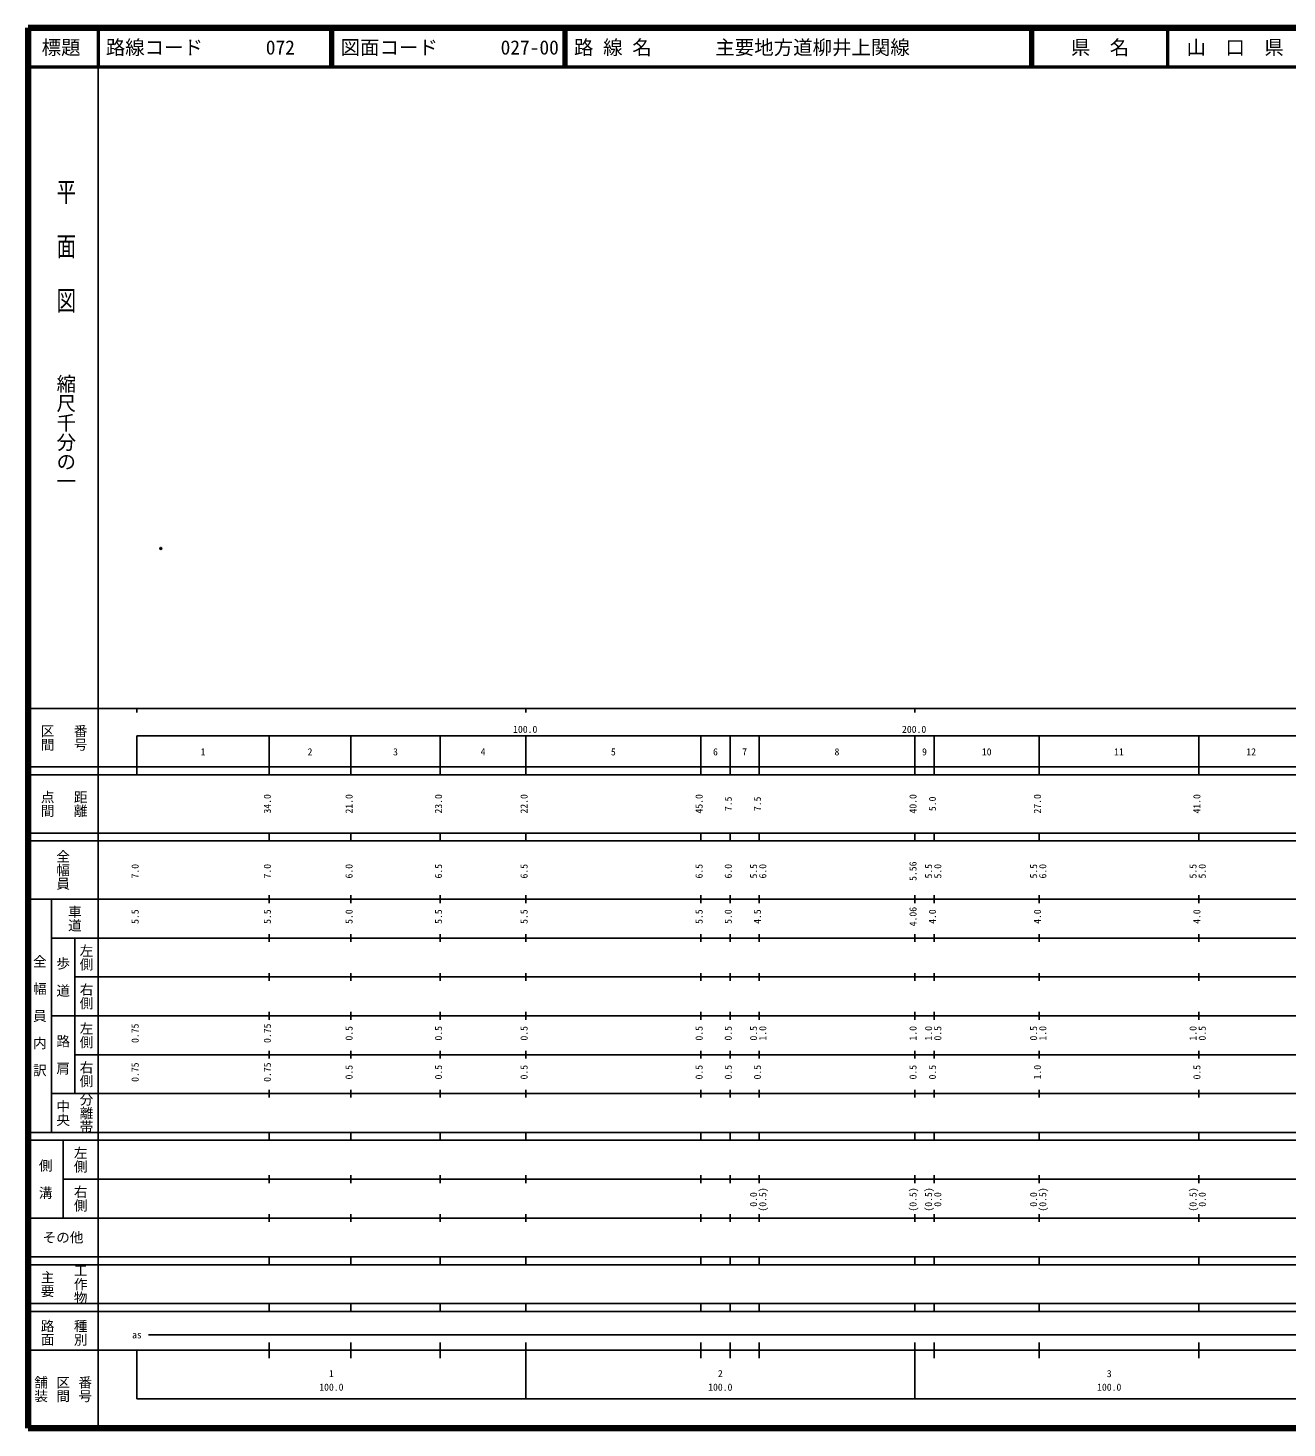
# Model space of a CAD drawing. Units: millimetres on the paper. Extents: x 40 to 680, y 20 to 380.
# Drawn here: x 40 to 363.7, y 20 to 380 of the extents above; entities that cross this region are included whole.
import ezdxf
from ezdxf.enums import TextEntityAlignment as Align

# ---------------------------------------------------------------- set-up
doc = ezdxf.new("R2010")
doc.units = ezdxf.units.MM
doc.header["$PDMODE"] = 32
doc.header["$PDSIZE"] = 0.5
doc.layers.add('M-OTRS', color=6, linetype='Continuous')
doc.layers.add('M-TTL-TXT', color=7, linetype='Continuous')
for name, color, linetype, lineweight in [('M-TTL', 2, 'Continuous', 140), ('M-TTL-BAND', 7, 'Continuous', 25), ('M-TTL-LINE', 7, 'Continuous', 50)]:
    doc.layers.add(name, color=color, linetype=linetype, lineweight=lineweight)
doc.styles.add('@ＭＳ ゴシック', font='')
doc.styles.add('ＭＳ ゴシック', font='')
doc.styles.get('@ＭＳ ゴシック').set_extended_font_data('@MS Gothic')
doc.styles.get('ＭＳ ゴシック').set_extended_font_data('MS Gothic')

msp = doc.modelspace()

# ---------------------------------------------------------------- linework, layer by layer
at = {"layer": 'M-OTRS'}
msp.add_point((74.127, 246.173), dxfattribs=at)
at = {"layer": 'M-TTL'}
for p, q in [((40, 380), (40, 20)), ((680, 380), (40, 380)), ((40, 20), (680, 20))]:
    msp.add_line(p, q, dxfattribs=at)
at = {"layer": 'M-TTL-BAND'}
for p, q in [((58, 370), (58, 20)), ((40, 205), (579, 205)), ((68, 205), (68, 204)), ((168, 205), (168, 204)), ((268, 205), (268, 204)), ((68, 198), (579, 198)), ((68, 198), (68, 188)), ((102, 188), (102, 198)), ((123, 188), (123, 198)), ((146, 188), (146, 198)), ((168, 188), (168, 198)), ((213, 188), (213, 198)), ((220.5, 188), (220.5, 198)), ((228, 188), (228, 198)), ((268, 188), (268, 198)), ((273, 188), (273, 198)), ((300, 188), (300, 198)), ((341, 188), (341, 198)), ((40, 190), (579, 190)), ((40, 188), (579, 188)), ((40, 173), (579, 173)), ((102, 171), (102, 173)), ((123, 171), (123, 173)), ((146, 171), (146, 173)), ((168, 171), (168, 173)), ((213, 171), (213, 173)), ((220.5, 171), (220.5, 173)), ((228, 171), (228, 173)), ((268, 171), (268, 173)), ((273, 171), (273, 173)), ((300, 171), (300, 173)), ((341, 171), (341, 173)), ((40, 171), (579, 171)), ((40, 156), (579, 156)), ((46, 96), (46, 156)), ((102, 155), (102, 157)), ((123, 155), (123, 157)), ((146, 155), (146, 157)), ((168, 155), (168, 157)), ((213, 155), (213, 157)), ((220.5, 155), (220.5, 157)), ((228, 155), (228, 157)), ((268, 155), (268, 157)), ((273, 155), (273, 157)), ((300, 155), (300, 157)), ((341, 155), (341, 157)), ((46, 146), (579, 146)), ((52, 146), (52, 106)), ((102, 145), (102, 147)), ((123, 145), (123, 147)), ((146, 145), (146, 147)), ((168, 145), (168, 147)), ((213, 145), (213, 147)), ((220.5, 145), (220.5, 147)), ((228, 145), (228, 147)), ((268, 145), (268, 147)), ((273, 145), (273, 147)), ((300, 145), (300, 147)), ((341, 145), (341, 147)), ((102, 135), (102, 137)), ((123, 135), (123, 137)), ((146, 135), (146, 137)), ((168, 135), (168, 137)), ((213, 135), (213, 137)), ((220.5, 135), (220.5, 137)), ((228, 135), (228, 137)), ((268, 135), (268, 137)), ((273, 135), (273, 137)), ((300, 135), (300, 137)), ((341, 135), (341, 137)), ((52, 136), (579, 136)), ((46, 126), (579, 126)), ((102, 125), (102, 127)), ((123, 125), (123, 127)), ((146, 125), (146, 127)), ((168, 125), (168, 127)), ((213, 125), (213, 127)), ((220.5, 125), (220.5, 127)), ((228, 125), (228, 127)), ((268, 125), (268, 127)), ((273, 125), (273, 127)), ((300, 125), (300, 127)), ((341, 125), (341, 127)), ((52, 116), (579, 116)), ((102, 115), (102, 117)), ((123, 115), (123, 117)), ((146, 115), (146, 117)), ((168, 115), (168, 117)), ((213, 115), (213, 117)), ((220.5, 115), (220.5, 117)), ((228, 115), (228, 117)), ((268, 115), (268, 117)), ((273, 115), (273, 117)), ((300, 115), (300, 117)), ((341, 115), (341, 117)), ((46, 106), (579, 106)), ((102, 105), (102, 107)), ((123, 105), (123, 107)), ((146, 105), (146, 107)), ((168, 105), (168, 107)), ((213, 105), (213, 107)), ((220.5, 105), (220.5, 107)), ((228, 105), (228, 107)), ((268, 105), (268, 107)), ((273, 105), (273, 107)), ((300, 105), (300, 107)), ((341, 105), (341, 107)), ((40, 96), (579, 96)), ((40, 94), (579, 94)), ((49, 94), (49, 74)), ((102, 94), (102, 96)), ((123, 94), (123, 96)), ((146, 94), (146, 96)), ((168, 94), (168, 96)), ((213, 94), (213, 96)), ((220.5, 94), (220.5, 96)), ((228, 94), (228, 96)), ((268, 94), (268, 96)), ((273, 94), (273, 96)), ((300, 94), (300, 96)), ((341, 94), (341, 96)), ((49, 84), (579, 84)), ((102, 83), (102, 85)), ((123, 83), (123, 85)), ((146, 83), (146, 85)), ((168, 83), (168, 85)), ((213, 83), (213, 85)), ((220.5, 83), (220.5, 85)), ((228, 83), (228, 85)), ((268, 83), (268, 85)), ((273, 83), (273, 85)), ((300, 83), (300, 85)), ((341, 83), (341, 85)), ((40, 74), (579, 74)), ((102, 73), (102, 75)), ((123, 73), (123, 75)), ((146, 73), (146, 75)), ((168, 73), (168, 75)), ((213, 73), (213, 75)), ((220.5, 73), (220.5, 75)), ((228, 73), (228, 75)), ((268, 73), (268, 75)), ((273, 73), (273, 75)), ((300, 73), (300, 75)), ((341, 73), (341, 75)), ((40, 64), (579, 64)), ((40, 62), (579, 62)), ((102, 62), (102, 64)), ((123, 62), (123, 64)), ((146, 62), (146, 64)), ((168, 62), (168, 64)), ((213, 62), (213, 64)), ((220.5, 62), (220.5, 64)), ((228, 62), (228, 64)), ((268, 62), (268, 64)), ((273, 62), (273, 64)), ((300, 62), (300, 64)), ((341, 62), (341, 64)), ((40, 52), (579, 52)), ((102, 50), (102, 52)), ((123, 50), (123, 52)), ((146, 50), (146, 52)), ((168, 50), (168, 52)), ((213, 50), (213, 52)), ((220.5, 50), (220.5, 52)), ((228, 50), (228, 52)), ((268, 50), (268, 52)), ((273, 50), (273, 52)), ((300, 50), (300, 52)), ((341, 50), (341, 52)), ((40, 50), (579, 50)), ((71, 44), (565, 44)), ((40, 40), (579, 40)), ((68, 40), (68, 27.5)), ((102, 38), (102, 42)), ((123, 38), (123, 42)), ((146, 38), (146, 42)), ((168, 27.5), (168, 42)), ((213, 38), (213, 42)), ((220.5, 38), (220.5, 42)), ((228, 38), (228, 42)), ((268, 27.5), (268, 42)), ((273, 38), (273, 42)), ((300, 38), (300, 42)), ((341, 38), (341, 42)), ((68, 27.5), (579, 27.5))]:
    msp.add_line(p, q, dxfattribs=at)
at = {"layer": 'M-TTL-LINE'}
for p, q in [((58, 380), (58, 370)), ((117.75, 380), (117.75, 370)), ((118.25, 380), (118.25, 370)), ((177.75, 380), (177.75, 370)), ((178.25, 380), (178.25, 370)), ((297.75, 380), (297.75, 370)), ((298.25, 380), (298.25, 370)), ((333, 380), (333, 370)), ((40, 370), (680, 370))]:
    msp.add_line(p, q, dxfattribs=at)

# ---------------------------------------------------------------- texts
at = {"layer": 'M-TTL-BAND', "style": '@ＭＳ ゴシック', "width": 1.4}
msp.add_text('平  面  図', height=3.666, rotation=270, dxfattribs=at).set_placement((49.777, 306.475), align=Align.MIDDLE_RIGHT)
at = {"layer": 'M-TTL-BAND', "style": '@ＭＳ ゴシック'}
msp.add_text('縮尺千分の一', height=3.666, rotation=270, dxfattribs=at).set_placement((49.777, 261.03), align=Align.MIDDLE_RIGHT)
for s, p in [('区間', (45, 197.5)), ('番号', (53.5, 197.5)), ('点間', (45, 180.5)), ('距離', (53.5, 180.5)), ('全幅員', (49, 163.5)), ('車道', (52, 151)), ('左側', (55, 141)), ('全\u3000幅\u3000員\u3000内\u3000訳', (43, 126)), ('歩\u3000道', (49, 136)), ('右側', (55, 131)), ('左側', (55, 121)), ('路\u3000肩', (49, 116)), ('右側', (55, 111)), ('分離帯', (55, 101)), ('中央', (49, 101)), ('左側', (53.5, 89)), ('側\u3000溝', (44.5, 84)), ('右側', (53.5, 79)), ('工作物', (53.5, 57)), ('主要', (45, 57)), ('路面', (45, 44.5)), ('種別', (53.5, 44.5)), ('舗装', (43.333, 30)), ('区間', (49, 30)), ('番号', (54.667, 30))]:
    msp.add_text(s, height=2.566, rotation=270, dxfattribs=at).set_placement(p, align=Align.MIDDLE_CENTER)
at = {"layer": 'M-TTL-BAND', "style": 'ＭＳ ゴシック'}
for s, p in [('100.0', (167.844, 198.195)), ('200.0', (267.844, 198.195)), ('1', (85, 192.405)), ('2', (112.5, 192.405)), ('3', (134.5, 192.405)), ('4', (157, 192.405)), ('5', (190.5, 192.405)), ('6', (216.75, 192.405)), ('7', (224.25, 192.405)), ('8', (248, 192.405)), ('9', (270.5, 192.405)), ('10', (286.5, 192.405)), ('11', (320.5, 192.405)), ('12', (354.5, 192.405)), ('as', (68, 42.5)), ('1', (118, 32.523)), ('2', (218, 32.523)), ('3', (318, 32.523)), ('100.0', (118, 29.033)), ('100.0', (218, 29.033)), ('100.0', (318, 29.033))]:
    msp.add_text(s, height=1.833, dxfattribs=at).set_placement(p, align=Align.BOTTOM_CENTER)
for s, p in [('34.0', (103, 180.5)), ('21.0', (124, 180.5)), ('23.0', (147, 180.5)), ('22.0', (169, 180.5)), ('45.0', (214, 180.5)), ('7.5', (221.5, 180.5)), ('7.5', (229, 180.5)), ('40.0', (269, 180.5)), ('5.0', (274, 180.5)), ('27.0', (301, 180.5)), ('41.0', (342, 180.5)), ('7.0', (69, 163.174)), ('7.0', (103, 163.174)), ('6.0', (124, 163.174)), ('6.5', (147, 163.174)), ('6.5', (169, 163.174)), ('6.5', (214, 163.174)), ('6.0', (221.5, 163.174)), ('5.5', (228, 163.174)), ('6.0', (230.37, 163.174)), ('5.56', (269, 163.174)), ('5.5', (273, 163.174)), ('5.0', (275.37, 163.174)), ('5.5', (300, 163.174)), ('6.0', (302.37, 163.174)), ('5.5', (341, 163.174)), ('5.0', (343.37, 163.174)), ('5.5', (69, 151.5)), ('5.5', (103, 151.5)), ('5.0', (124, 151.5)), ('5.5', (147, 151.5)), ('5.5', (169, 151.5)), ('5.5', (214, 151.5)), ('5.0', (221.5, 151.5)), ('4.5', (229, 151.5)), ('4.06', (269, 151.5)), ('4.0', (274, 151.5)), ('4.0', (301, 151.5)), ('4.0', (342, 151.5)), ('0.75', (69, 121.5)), ('0.75', (103, 121.5)), ('0.5', (124, 121.5)), ('0.5', (147, 121.5)), ('0.5', (169, 121.5)), ('0.5', (214, 121.5)), ('0.5', (221.5, 121.5)), ('0.5', (228, 121.5)), ('1.0', (230.37, 121.5)), ('1.0', (269, 121.5)), ('1.0', (273, 121.5)), ('0.5', (275.37, 121.5)), ('0.5', (300, 121.5)), ('1.0', (302.37, 121.5)), ('1.0', (341, 121.5)), ('0.5', (343.37, 121.5)), ('0.75', (69, 111.5)), ('0.75', (103, 111.5)), ('0.5', (124, 111.5)), ('0.5', (147, 111.5)), ('0.5', (169, 111.5)), ('0.5', (214, 111.5)), ('0.5', (221.5, 111.5)), ('0.5', (229, 111.5)), ('0.5', (269, 111.5)), ('0.5', (274, 111.5)), ('1.0', (301, 111.5)), ('0.5', (342, 111.5)), ('0.0', (228, 78.764)), ('(0.5)', (230.37, 78.764)), ('(0.5)', (269, 78.764)), ('(0.5)', (273, 78.764)), ('0.0', (275.37, 78.764)), ('0.0', (300, 78.764)), ('(0.5)', (302.37, 78.764)), ('(0.5)', (341, 78.764)), ('0.0', (343.37, 78.764))]:
    msp.add_text(s, height=1.833, rotation=90, dxfattribs=at).set_placement(p, align=Align.BOTTOM_CENTER)
msp.add_text('その他', height=2.566, dxfattribs=at).set_placement((49, 69), align=Align.MIDDLE_CENTER)
at = {"layer": 'M-TTL-TXT', "style": 'ＭＳ ゴシック'}
for s, p in [('標題', (48.5, 375)), ('県\u3000名', (315.625, 375)), ('山\u3000口\u3000県', (350.375, 375))]:
    msp.add_text(s, height=3.666, dxfattribs=at).set_placement(p, align=Align.MIDDLE_CENTER)
for s, p in [('路線コード', (60, 375)), ('072', (101.142, 375)), ('072', (101.142, 375)), ('072', (101.142, 375)), ('図面コード', (120.38, 375)), ('027-00', (161.521, 375)), ('路 線 名', (180.38, 375)), ('主要地方道柳井上関線', (216.734, 375))]:
    msp.add_text(s, height=3.666, dxfattribs=at).set_placement(p, align=Align.MIDDLE_LEFT)

doc.saveas('drawing.dxf')
